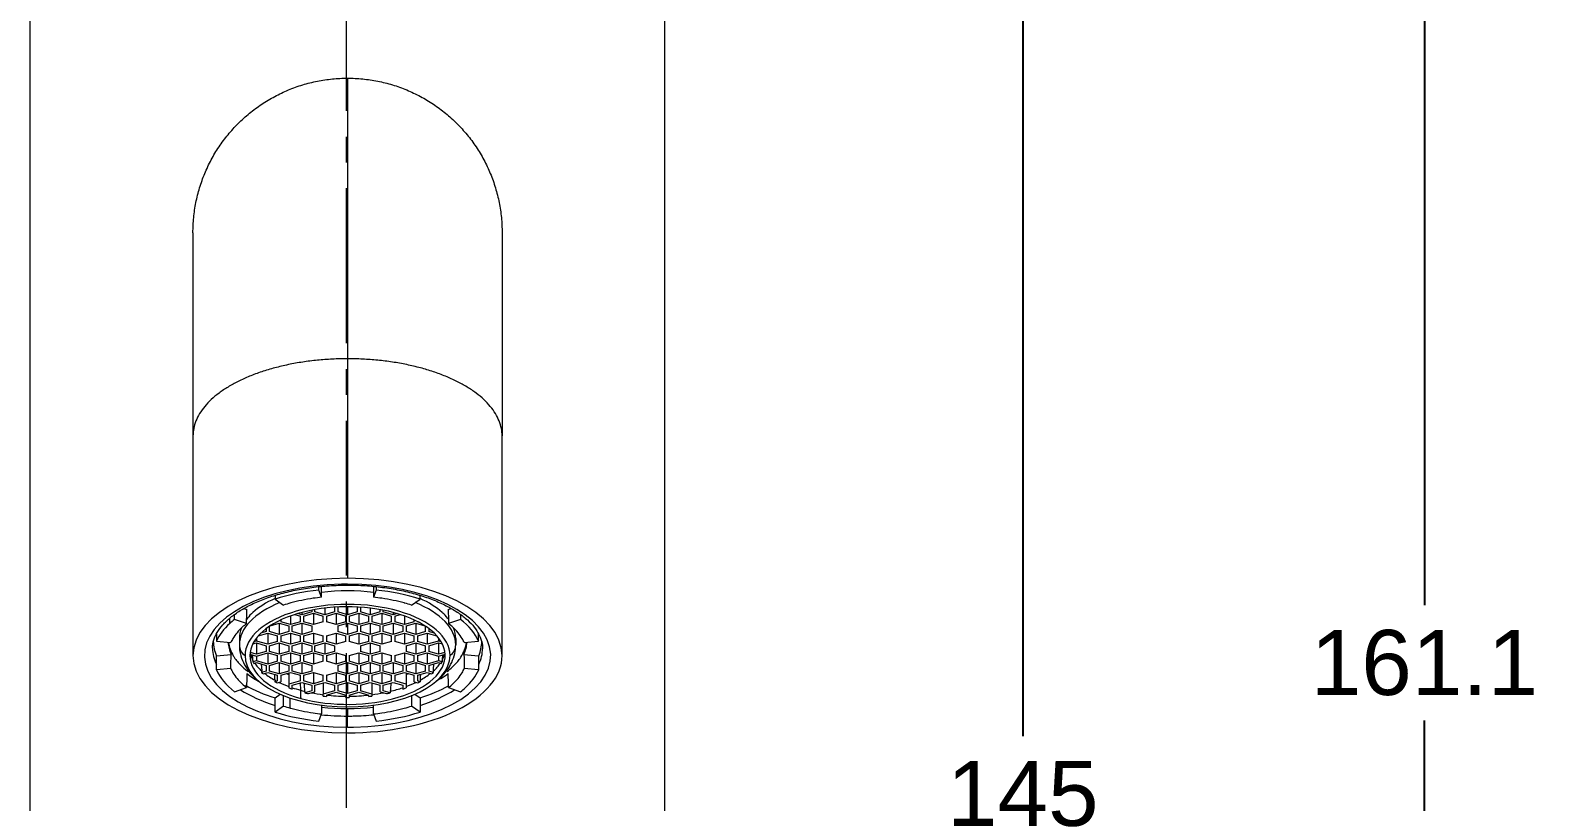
# Model space of a CAD drawing. Header units: millimetres. Extents: x 12315 to 13087, y 1034 to 1580.
# Drawn here: x 12511.3 to 12604.4, y 1290.3 to 1337.8 of the extents above; entities that cross this region are included whole.
import ezdxf

# ---------------------------------------------------------------- set-up
doc = ezdxf.new("R2010")
doc.units = ezdxf.units.MM
doc.linetypes.add('CENTER2', pattern=[28.575, 19.05, -3.175, 3.175, -3.175])
doc.linetypes.add('CENTERX2', pattern=[101.6, 63.5, -12.7, 12.7, -12.7])
doc.layers.add('CENTER', color=1, linetype='CENTERX2', lineweight=15)
doc.layers.add('DIM_', color=5, linetype='Continuous', lineweight=9)
doc.styles.get("Standard").update_dxf_attribs({"font": 'arial.ttf'})
doc.dimstyles.new('사본(2) STANDARD', dxfattribs={"dimscale": 0, "dimtxt": 4, "dimasz": 4, "dimexe": 1.25, "dimexo": 0.625, "dimgap": 1.5, "dimtad": 3, "dimtih": 1, "dimtoh": 1, "dimdec": 1, "dimzin": 9, "dimdsep": 46, "dimtxsty": 'Standard', "dimcen": 2.5, "dimclrd": 5, "dimclre": 5, "dimclrt": 5, "dimadec": 0, "dimazin": 0, "dimtfac": 1, "dimtdec": 1, "dimtmove": 0, "dimatfit": 3, "dimfxl": 1.25, "dimtfill": 1, "dimtolj": 1, "dimtzin": 0, "dimarcsym": 0})

# ---------------------------------------------------------------- blocks, each defined once
blk = doc.blocks.new('*D0')
at = {"layer": 'Defpoints', "color": 0, "transparency": 16777216}
for p in [(12550.003, 1379.418), (12596.998, 1379.418), (12554.303, 1218.32)]:
    blk.add_point(p, dxfattribs=at)
at = {"layer": 'DIM_', "color": 5, "lineweight": -2, "transparency": 16777216}
for p, q in [((12550.628, 1379.418), (12598.248, 1379.418)), ((12596.998, 1375.418), (12596.998, 1302.412)), ((12596.998, 1222.32), (12596.998, 1295.327)), ((12554.928, 1218.32), (12598.248, 1218.32))]:
    blk.add_line(p, q, dxfattribs=at)
at = {"layer": 'DIM_', "color": 5, "transparency": 16777216}
for points in [[(12596.332, 1375.418), (12597.665, 1375.418), (12596.998, 1379.418)], [(12596.332, 1222.32), (12597.665, 1222.32), (12596.998, 1218.32)]]:
    blk.add_solid(points, dxfattribs=at)
at = {"layer": 'DIM_', "color": 5, "transparency": 16777216, "insert": (12596.998, 1298.869), "char_height": 4, "attachment_point": 5, "bg_fill": 3, "box_fill_scale": 1.1, "bg_fill_color": 256, "bg_fill_true_color": 13158600, "bg_fill_transparency": 0}
blk.add_mtext('\\A1;161.1', dxfattribs=at)
blk = doc.blocks.new('*D6')
at = {"layer": 'Defpoints', "color": 0, "transparency": 16777216}
for p in [(12550.303, 1363.32), (12572.307, 1363.32), (12554.303, 1218.32)]:
    blk.add_point(p, dxfattribs=at)
at = {"layer": 'DIM_', "color": 5, "lineweight": -2, "transparency": 16777216}
for p, q in [((12550.928, 1363.32), (12573.557, 1363.32)), ((12572.307, 1359.32), (12572.307, 1294.363)), ((12572.307, 1222.32), (12572.307, 1287.278)), ((12554.928, 1218.32), (12573.557, 1218.32))]:
    blk.add_line(p, q, dxfattribs=at)
at = {"layer": 'DIM_', "color": 5, "transparency": 16777216}
for points in [[(12571.641, 1359.32), (12572.974, 1359.32), (12572.307, 1363.32)], [(12571.641, 1222.32), (12572.974, 1222.32), (12572.307, 1218.32)]]:
    blk.add_solid(points, dxfattribs=at)
at = {"layer": 'DIM_', "color": 5, "transparency": 16777216, "insert": (12572.307, 1290.82), "char_height": 4, "attachment_point": 5, "bg_fill": 3, "box_fill_scale": 1.1, "bg_fill_color": 256, "bg_fill_true_color": 13158600, "bg_fill_transparency": 0}
blk.add_mtext('\\A1;145', dxfattribs=at)

msp = doc.modelspace()

# ---------------------------------------------------------------- linework, layer by layer
at = {"linetype": 'Continuous', "lineweight": 18}
for p, q in [((12511.303, 1224.32), (12511.303, 1363.32)), ((12550.303, 1224.32), (12550.303, 1363.32)), ((12521.303, 1325.32), (12521.303, 1312.821)), ((12540.303, 1325.32), (12540.303, 1312.822)), ((12521.303, 1312.82), (12521.303, 1299.32)), ((12540.303, 1299.32), (12540.303, 1312.82)), ((12529.044, 1303.35), (12529.044, 1303.553)), ((12529.201, 1302.907), (12529.044, 1303.35)), ((12532.562, 1303.35), (12532.405, 1302.907)), ((12532.562, 1303.555), (12532.562, 1303.35)), ((12526.347, 1303.017), (12526.347, 1302.792)), ((12526.347, 1302.792), (12526.864, 1302.423)), ((12530.003, 1302.294), (12530.003, 1302.005)), ((12530.203, 1302.305), (12530.203, 1302.005)), ((12530.803, 1302.32), (12530.803, 1301.832)), ((12531.403, 1302.305), (12531.403, 1302.005)), ((12531.603, 1302.294), (12531.603, 1302.005)), ((12534.742, 1302.423), (12535.259, 1302.792)), ((12535.259, 1302.792), (12535.259, 1303.023)), ((12523.86, 1301.548), (12523.86, 1301.838)), ((12524.598, 1301.29), (12523.86, 1301.548)), ((12524.439, 1302.212), (12524.612, 1302.151)), ((12526.503, 1301.399), (12526.444, 1301.382)), ((12526.503, 1301.399), (12526.503, 1301.413)), ((12526.703, 1301.511), (12526.703, 1301.399)), ((12527.303, 1301.226), (12526.703, 1301.399)), ((12527.303, 1301.757), (12527.303, 1301.226)), ((12527.903, 1301.399), (12527.303, 1301.226)), ((12527.56, 1301.844), (12527.903, 1301.745)), ((12528.003, 1301.832), (12527.753, 1301.904)), ((12527.903, 1301.399), (12527.903, 1301.745)), ((12528.603, 1302.005), (12528.003, 1301.832)), ((12528.003, 1301.974), (12528.003, 1301.832)), ((12528.103, 1301.745), (12528.703, 1301.918)), ((12528.103, 1301.745), (12528.103, 1301.399)), ((12528.703, 1301.226), (12528.103, 1301.399)), ((12528.603, 1302.111), (12528.603, 1302.005)), ((12528.703, 1301.918), (12529.303, 1301.745)), ((12528.703, 1301.918), (12528.703, 1301.226)), ((12529.303, 1301.399), (12528.703, 1301.226)), ((12528.803, 1302.005), (12528.803, 1302.149)), ((12529.403, 1301.832), (12528.803, 1302.005)), ((12529.303, 1301.399), (12529.303, 1301.745)), ((12529.403, 1302.237), (12529.403, 1301.832)), ((12530.003, 1302.005), (12529.403, 1301.832)), ((12529.503, 1301.745), (12530.103, 1301.918)), ((12529.503, 1301.745), (12529.503, 1301.399)), ((12530.103, 1301.226), (12529.503, 1301.399)), ((12530.103, 1301.918), (12530.703, 1301.745)), ((12530.103, 1301.918), (12530.103, 1301.226)), ((12530.703, 1301.399), (12530.103, 1301.226)), ((12530.803, 1301.832), (12530.203, 1302.005)), ((12530.703, 1301.399), (12530.703, 1301.745)), ((12531.403, 1302.005), (12530.803, 1301.832)), ((12530.903, 1301.745), (12531.503, 1301.918)), ((12530.903, 1301.745), (12530.903, 1301.399)), ((12531.503, 1301.226), (12530.903, 1301.399)), ((12531.503, 1301.918), (12532.103, 1301.745)), ((12531.503, 1301.918), (12531.503, 1301.226)), ((12532.103, 1301.399), (12531.503, 1301.226)), ((12532.203, 1301.832), (12531.603, 1302.005)), ((12532.103, 1301.399), (12532.103, 1301.745)), ((12532.203, 1302.237), (12532.203, 1301.832)), ((12532.803, 1302.005), (12532.203, 1301.832)), ((12532.303, 1301.745), (12532.903, 1301.918)), ((12532.303, 1301.745), (12532.303, 1301.399)), ((12532.903, 1301.226), (12532.303, 1301.399)), ((12532.803, 1302.005), (12532.803, 1302.149)), ((12532.903, 1301.918), (12533.503, 1301.745)), ((12532.903, 1301.918), (12532.903, 1301.226)), ((12533.503, 1301.399), (12532.903, 1301.226)), ((12533.003, 1302.005), (12533.003, 1302.111)), ((12533.603, 1301.832), (12533.003, 1302.005)), ((12533.503, 1301.399), (12533.503, 1301.745)), ((12533.603, 1301.974), (12533.603, 1301.832)), ((12533.853, 1301.904), (12533.603, 1301.832)), ((12533.703, 1301.745), (12534.046, 1301.844)), ((12533.703, 1301.745), (12533.703, 1301.399)), ((12534.303, 1301.226), (12533.703, 1301.399)), ((12534.303, 1301.757), (12534.303, 1301.226)), ((12534.903, 1301.399), (12534.303, 1301.226)), ((12534.903, 1301.399), (12534.903, 1301.511)), ((12535.103, 1301.413), (12535.103, 1301.399)), ((12535.162, 1301.382), (12535.103, 1301.399)), ((12536.994, 1302.151), (12537.167, 1302.212)), ((12537.746, 1301.548), (12537.008, 1301.29)), ((12537.746, 1301.842), (12537.746, 1301.548)), ((12522.743, 1300.634), (12522.743, 1300.2)), ((12525.319, 1300.537), (12525.903, 1300.706)), ((12525.803, 1300.793), (12525.472, 1300.697)), ((12525.803, 1300.979), (12525.803, 1300.793)), ((12525.903, 1300.706), (12525.903, 1300.013)), ((12525.903, 1300.706), (12526.503, 1300.533)), ((12526.003, 1300.793), (12526.003, 1301.12)), ((12526.603, 1300.619), (12526.003, 1300.793)), ((12526.054, 1301.154), (12526.603, 1301.312)), ((12526.503, 1300.186), (12526.503, 1300.533)), ((12526.603, 1301.312), (12526.603, 1300.619)), ((12526.603, 1301.312), (12527.203, 1301.139)), ((12527.203, 1300.793), (12526.603, 1300.619)), ((12526.703, 1300.533), (12527.303, 1300.706)), ((12526.703, 1300.533), (12526.703, 1300.186)), ((12527.203, 1301.139), (12527.203, 1300.793)), ((12527.303, 1300.706), (12527.303, 1300.013)), ((12527.303, 1300.706), (12527.903, 1300.533)), ((12527.403, 1301.139), (12528.003, 1301.312)), ((12527.403, 1300.793), (12527.403, 1301.139)), ((12528.003, 1300.619), (12527.403, 1300.793)), ((12527.903, 1300.186), (12527.903, 1300.533)), ((12528.003, 1301.312), (12528.603, 1301.139)), ((12528.003, 1301.312), (12528.003, 1300.619)), ((12528.603, 1300.793), (12528.003, 1300.619)), ((12528.103, 1300.533), (12528.703, 1300.706)), ((12528.103, 1300.533), (12528.103, 1300.186)), ((12528.603, 1301.139), (12528.603, 1300.793)), ((12528.703, 1300.706), (12528.703, 1300.013)), ((12528.703, 1300.706), (12529.303, 1300.533)), ((12529.303, 1300.186), (12529.303, 1300.533)), ((12529.503, 1300.533), (12530.103, 1300.706)), ((12529.503, 1300.533), (12529.503, 1300.186)), ((12530.103, 1300.706), (12530.103, 1300.013)), ((12530.103, 1300.706), (12530.703, 1300.533)), ((12530.203, 1301.139), (12530.803, 1301.312)), ((12530.203, 1301.139), (12530.203, 1300.793)), ((12530.803, 1300.619), (12530.203, 1300.793)), ((12530.703, 1300.186), (12530.703, 1300.533)), ((12530.803, 1301.312), (12530.803, 1300.619)), ((12530.803, 1301.312), (12531.403, 1301.139)), ((12531.403, 1300.793), (12530.803, 1300.619)), ((12530.903, 1300.533), (12531.503, 1300.706)), ((12530.903, 1300.533), (12530.903, 1300.186)), ((12531.403, 1301.139), (12531.403, 1300.793)), ((12531.503, 1300.706), (12531.503, 1300.013)), ((12531.503, 1300.706), (12532.103, 1300.533)), ((12531.603, 1301.139), (12532.203, 1301.312)), ((12531.603, 1301.139), (12531.603, 1300.793)), ((12532.203, 1300.619), (12531.603, 1300.793)), ((12532.103, 1300.186), (12532.103, 1300.533)), ((12532.203, 1301.312), (12532.203, 1300.619)), ((12532.203, 1301.312), (12532.803, 1301.139)), ((12532.803, 1300.793), (12532.203, 1300.619)), ((12532.303, 1300.533), (12532.903, 1300.706)), ((12532.303, 1300.533), (12532.303, 1300.186)), ((12532.803, 1300.793), (12532.803, 1301.139)), ((12532.903, 1300.706), (12532.903, 1300.013)), ((12532.903, 1300.706), (12533.503, 1300.533)), ((12533.003, 1301.139), (12533.603, 1301.312)), ((12533.003, 1300.793), (12533.003, 1301.139)), ((12533.603, 1300.619), (12533.003, 1300.793)), ((12533.503, 1300.186), (12533.503, 1300.533)), ((12533.603, 1301.312), (12533.603, 1300.619)), ((12533.603, 1301.312), (12534.203, 1301.139)), ((12534.203, 1300.793), (12533.603, 1300.619)), ((12533.703, 1300.533), (12534.303, 1300.706)), ((12533.703, 1300.533), (12533.703, 1300.186)), ((12534.203, 1301.139), (12534.203, 1300.793)), ((12534.303, 1300.706), (12534.303, 1300.013)), ((12534.303, 1300.706), (12534.903, 1300.533)), ((12534.403, 1301.139), (12535.003, 1301.312)), ((12534.403, 1301.139), (12534.403, 1300.793)), ((12535.003, 1300.619), (12534.403, 1300.793)), ((12534.903, 1300.186), (12534.903, 1300.533)), ((12535.003, 1301.312), (12535.552, 1301.154)), ((12535.003, 1301.312), (12535.003, 1300.619)), ((12535.603, 1300.793), (12535.003, 1300.619)), ((12535.103, 1300.533), (12535.703, 1300.706)), ((12535.103, 1300.533), (12535.103, 1300.186)), ((12535.603, 1300.793), (12535.603, 1301.12)), ((12535.703, 1300.706), (12535.703, 1300.013)), ((12535.703, 1300.706), (12536.287, 1300.537)), ((12535.803, 1300.979), (12535.803, 1300.793)), ((12536.134, 1300.697), (12535.803, 1300.793)), ((12538.863, 1300.2), (12538.863, 1300.647)), ((12522.743, 1300.2), (12523.63, 1300.121)), ((12524.153, 1300.36), (12524.153, 1299.978)), ((12525.203, 1299.407), (12524.816, 1299.519)), ((12524.975, 1300.034), (12525.203, 1300.1)), ((12525.203, 1300.215), (12525.049, 1300.171)), ((12525.203, 1300.397), (12525.203, 1300.215)), ((12525.903, 1300.013), (12525.203, 1300.215)), ((12525.203, 1300.1), (12525.803, 1299.927)), ((12525.203, 1300.1), (12525.203, 1299.407)), ((12525.803, 1299.58), (12525.203, 1299.407)), ((12525.203, 1299.291), (12525.903, 1299.493)), ((12525.803, 1299.927), (12525.803, 1299.58)), ((12526.503, 1300.186), (12525.903, 1300.013)), ((12525.903, 1299.493), (12526.503, 1299.32)), ((12525.903, 1299.493), (12525.903, 1298.801)), ((12526.003, 1299.927), (12526.603, 1300.1)), ((12526.003, 1299.58), (12526.003, 1299.927)), ((12526.603, 1299.407), (12526.003, 1299.58)), ((12526.603, 1300.1), (12526.603, 1299.407)), ((12526.603, 1300.1), (12527.203, 1299.927)), ((12527.203, 1299.58), (12526.603, 1299.407)), ((12527.303, 1300.013), (12526.703, 1300.186)), ((12526.703, 1299.32), (12527.303, 1299.493)), ((12527.203, 1299.927), (12527.203, 1299.58)), ((12527.903, 1300.186), (12527.303, 1300.013)), ((12527.303, 1299.493), (12527.303, 1298.801)), ((12527.303, 1299.493), (12527.903, 1299.32)), ((12527.403, 1299.927), (12528.003, 1300.1)), ((12527.403, 1299.58), (12527.403, 1299.927)), ((12528.003, 1299.407), (12527.403, 1299.58)), ((12528.003, 1300.1), (12528.003, 1299.407)), ((12528.003, 1300.1), (12528.603, 1299.927)), ((12528.603, 1299.58), (12528.003, 1299.407)), ((12528.703, 1300.013), (12528.103, 1300.186)), ((12528.103, 1299.32), (12528.703, 1299.493)), ((12528.603, 1299.927), (12528.603, 1299.58)), ((12529.303, 1300.186), (12528.703, 1300.013)), ((12528.703, 1299.493), (12529.303, 1299.32)), ((12528.703, 1299.493), (12528.703, 1298.801)), ((12528.803, 1299.927), (12529.403, 1300.1)), ((12528.803, 1299.58), (12528.803, 1299.927)), ((12529.403, 1299.407), (12528.803, 1299.58)), ((12529.403, 1300.1), (12529.403, 1299.407)), ((12529.403, 1300.1), (12530.003, 1299.927)), ((12530.003, 1299.58), (12529.403, 1299.407)), ((12530.103, 1300.013), (12529.503, 1300.186)), ((12529.503, 1299.32), (12530.103, 1299.493)), ((12530.003, 1299.927), (12530.003, 1299.58)), ((12530.703, 1300.186), (12530.103, 1300.013)), ((12530.103, 1299.493), (12530.703, 1299.32)), ((12530.103, 1299.493), (12530.103, 1298.801)), ((12531.503, 1300.013), (12530.903, 1300.186)), ((12530.903, 1299.32), (12531.503, 1299.493)), ((12532.103, 1300.186), (12531.503, 1300.013)), ((12531.503, 1299.493), (12531.503, 1298.801)), ((12531.503, 1299.493), (12532.103, 1299.32)), ((12531.603, 1299.927), (12532.203, 1300.1)), ((12531.603, 1299.927), (12531.603, 1299.58)), ((12532.203, 1299.407), (12531.603, 1299.58)), ((12532.203, 1300.1), (12532.203, 1299.407)), ((12532.203, 1300.1), (12532.803, 1299.927)), ((12532.803, 1299.58), (12532.203, 1299.407)), ((12532.903, 1300.013), (12532.303, 1300.186)), ((12532.303, 1299.32), (12532.903, 1299.493)), ((12532.803, 1299.58), (12532.803, 1299.927)), ((12533.503, 1300.186), (12532.903, 1300.013)), ((12532.903, 1299.493), (12532.903, 1298.801)), ((12532.903, 1299.493), (12533.503, 1299.32)), ((12534.303, 1300.013), (12533.703, 1300.186)), ((12533.703, 1299.32), (12534.303, 1299.493)), ((12534.903, 1300.186), (12534.303, 1300.013)), ((12534.303, 1299.493), (12534.903, 1299.32)), ((12534.303, 1299.493), (12534.303, 1298.801)), ((12534.403, 1299.927), (12535.003, 1300.1)), ((12534.403, 1299.927), (12534.403, 1299.58)), ((12535.003, 1299.407), (12534.403, 1299.58)), ((12535.003, 1300.1), (12535.003, 1299.407)), ((12535.003, 1300.1), (12535.603, 1299.927)), ((12535.603, 1299.58), (12535.003, 1299.407)), ((12535.703, 1300.013), (12535.103, 1300.186)), ((12535.103, 1299.32), (12535.703, 1299.493)), ((12535.603, 1299.58), (12535.603, 1299.927)), ((12536.403, 1300.215), (12535.703, 1300.013)), ((12535.703, 1299.493), (12536.403, 1299.291)), ((12535.703, 1299.493), (12535.703, 1298.801)), ((12535.803, 1299.927), (12536.403, 1300.1)), ((12535.803, 1299.927), (12535.803, 1299.58)), ((12536.403, 1299.407), (12535.803, 1299.58)), ((12536.403, 1300.397), (12536.403, 1300.215)), ((12536.557, 1300.171), (12536.403, 1300.215)), ((12536.403, 1300.1), (12536.403, 1299.407)), ((12536.403, 1300.1), (12536.631, 1300.034)), ((12536.79, 1299.519), (12536.403, 1299.407)), ((12537.453, 1300.36), (12537.453, 1299.978)), ((12537.976, 1300.121), (12538.863, 1300.2)), ((12522.743, 1299.307), (12523.647, 1299.387)), ((12522.743, 1298.441), (12522.743, 1299.307)), ((12524.806, 1299.406), (12525.203, 1299.291)), ((12525.203, 1299.003), (12524.985, 1298.94)), ((12525.044, 1298.841), (12525.203, 1298.887)), ((12525.203, 1299.291), (12525.203, 1299.003)), ((12525.903, 1298.801), (12525.203, 1299.003)), ((12525.203, 1298.887), (12525.803, 1298.714)), ((12525.495, 1298.803), (12525.526, 1298.374)), ((12525.803, 1298.714), (12525.803, 1298.368)), ((12526.503, 1298.974), (12525.903, 1298.801)), ((12526.003, 1298.714), (12526.603, 1298.887)), ((12526.003, 1298.368), (12526.003, 1298.714)), ((12526.503, 1298.974), (12526.503, 1299.32)), ((12526.603, 1298.887), (12527.203, 1298.714)), ((12526.603, 1298.887), (12526.603, 1298.194)), ((12526.703, 1299.32), (12526.703, 1298.974)), ((12527.303, 1298.801), (12526.703, 1298.974)), ((12527.203, 1298.714), (12527.203, 1298.368)), ((12527.903, 1298.974), (12527.303, 1298.801)), ((12527.403, 1298.714), (12528.003, 1298.887)), ((12527.403, 1298.368), (12527.403, 1298.714)), ((12527.903, 1298.974), (12527.903, 1299.32)), ((12528.003, 1298.887), (12528.603, 1298.714)), ((12528.003, 1298.887), (12528.003, 1298.194)), ((12528.103, 1299.32), (12528.103, 1298.974)), ((12528.703, 1298.801), (12528.103, 1298.974)), ((12528.603, 1298.714), (12528.603, 1298.368)), ((12529.303, 1298.974), (12528.703, 1298.801)), ((12529.303, 1298.974), (12529.303, 1299.32)), ((12529.503, 1299.32), (12529.503, 1298.974)), ((12530.103, 1298.801), (12529.503, 1298.974)), ((12530.703, 1298.974), (12530.103, 1298.801)), ((12530.203, 1298.714), (12530.803, 1298.887)), ((12530.203, 1298.714), (12530.203, 1298.368)), ((12530.703, 1298.974), (12530.703, 1299.32)), ((12530.803, 1298.887), (12531.403, 1298.714)), ((12530.803, 1298.887), (12530.803, 1298.194)), ((12530.903, 1299.32), (12530.903, 1298.974)), ((12531.503, 1298.801), (12530.903, 1298.974)), ((12531.403, 1298.714), (12531.403, 1298.368)), ((12532.103, 1298.974), (12531.503, 1298.801)), ((12531.603, 1298.714), (12532.203, 1298.887)), ((12531.603, 1298.714), (12531.603, 1298.368)), ((12532.103, 1298.974), (12532.103, 1299.32)), ((12532.203, 1298.887), (12532.803, 1298.714)), ((12532.203, 1298.887), (12532.203, 1298.194)), ((12532.303, 1299.32), (12532.303, 1298.974)), ((12532.903, 1298.801), (12532.303, 1298.974)), ((12532.803, 1298.368), (12532.803, 1298.714)), ((12533.503, 1298.974), (12532.903, 1298.801)), ((12533.003, 1298.714), (12533.603, 1298.887)), ((12533.003, 1298.368), (12533.003, 1298.714)), ((12533.503, 1298.974), (12533.503, 1299.32)), ((12533.603, 1298.887), (12534.203, 1298.714)), ((12533.603, 1298.887), (12533.603, 1298.194)), ((12533.703, 1299.32), (12533.703, 1298.974)), ((12534.303, 1298.801), (12533.703, 1298.974)), ((12534.203, 1298.714), (12534.203, 1298.368)), ((12534.903, 1298.974), (12534.303, 1298.801)), ((12534.403, 1298.714), (12535.003, 1298.887)), ((12534.403, 1298.714), (12534.403, 1298.368)), ((12534.903, 1298.974), (12534.903, 1299.32)), ((12535.003, 1298.887), (12535.603, 1298.714)), ((12535.003, 1298.887), (12535.003, 1298.194)), ((12535.103, 1299.32), (12535.103, 1298.974)), ((12535.703, 1298.801), (12535.103, 1298.974)), ((12535.603, 1298.368), (12535.603, 1298.714)), ((12536.403, 1299.003), (12535.703, 1298.801)), ((12535.803, 1298.714), (12536.403, 1298.887)), ((12535.803, 1298.714), (12535.803, 1298.368)), ((12536.403, 1299.291), (12536.801, 1299.406)), ((12536.403, 1299.291), (12536.403, 1299.003)), ((12536.621, 1298.94), (12536.403, 1299.003)), ((12536.403, 1298.887), (12536.562, 1298.841)), ((12537.959, 1299.387), (12538.863, 1299.307)), ((12538.863, 1299.307), (12538.863, 1298.441)), ((12523.63, 1298.519), (12522.743, 1298.441)), ((12525.803, 1298.368), (12525.522, 1298.287)), ((12525.622, 1298.2), (12525.903, 1298.281)), ((12525.903, 1298.281), (12526.503, 1298.108)), ((12526.603, 1298.194), (12526.003, 1298.368)), ((12526.503, 1297.761), (12526.344, 1297.716)), ((12526.485, 1297.641), (12526.703, 1297.704)), ((12526.503, 1297.761), (12526.503, 1298.108)), ((12527.203, 1298.368), (12526.603, 1298.194)), ((12526.703, 1298.108), (12527.303, 1298.281)), ((12526.703, 1298.108), (12526.703, 1297.704)), ((12527.203, 1298.252), (12527.203, 1297.559)), ((12527.903, 1297.761), (12527.203, 1297.559)), ((12527.303, 1298.281), (12527.903, 1298.108)), ((12528.003, 1298.194), (12527.403, 1298.368)), ((12527.403, 1297.502), (12528.003, 1297.675)), ((12527.903, 1297.761), (12527.903, 1298.108)), ((12528.603, 1298.368), (12528.003, 1298.194)), ((12528.003, 1297.675), (12528.603, 1297.502)), ((12528.103, 1298.108), (12528.703, 1298.281)), ((12528.103, 1298.108), (12528.103, 1297.761)), ((12528.703, 1297.588), (12528.103, 1297.761)), ((12528.703, 1298.281), (12529.303, 1298.108)), ((12528.703, 1298.281), (12528.703, 1297.588)), ((12529.303, 1297.761), (12528.703, 1297.588)), ((12528.803, 1297.502), (12529.403, 1297.675)), ((12529.303, 1297.761), (12529.303, 1298.108)), ((12529.303, 1297.646), (12529.303, 1296.953)), ((12529.403, 1297.675), (12530.003, 1297.502)), ((12529.503, 1298.108), (12530.103, 1298.281)), ((12529.503, 1298.108), (12529.503, 1297.761)), ((12530.103, 1297.588), (12529.503, 1297.761)), ((12530.103, 1298.281), (12530.703, 1298.108)), ((12530.103, 1298.281), (12530.103, 1297.588)), ((12530.703, 1297.761), (12530.103, 1297.588)), ((12530.803, 1298.194), (12530.203, 1298.368)), ((12530.203, 1297.502), (12530.803, 1297.675)), ((12530.703, 1297.761), (12530.703, 1298.108)), ((12531.403, 1298.368), (12530.803, 1298.194)), ((12530.803, 1297.675), (12530.803, 1296.982)), ((12530.803, 1297.675), (12531.403, 1297.502)), ((12530.903, 1298.108), (12531.503, 1298.281)), ((12530.903, 1298.108), (12530.903, 1297.761)), ((12531.503, 1297.588), (12530.903, 1297.761)), ((12531.503, 1298.281), (12531.503, 1297.588)), ((12531.503, 1298.281), (12532.103, 1298.108)), ((12532.103, 1297.761), (12531.503, 1297.588)), ((12532.203, 1298.194), (12531.603, 1298.368)), ((12531.603, 1297.502), (12532.203, 1297.675)), ((12532.103, 1297.761), (12532.103, 1298.108)), ((12532.803, 1298.368), (12532.203, 1298.194)), ((12532.203, 1297.675), (12532.803, 1297.502)), ((12532.303, 1298.108), (12532.903, 1298.281)), ((12532.303, 1298.108), (12532.303, 1297.761)), ((12532.903, 1297.588), (12532.303, 1297.761)), ((12532.303, 1297.646), (12532.303, 1296.953)), ((12532.903, 1298.281), (12532.903, 1297.588)), ((12532.903, 1298.281), (12533.503, 1298.108)), ((12533.503, 1297.761), (12532.903, 1297.588)), ((12533.603, 1298.194), (12533.003, 1298.368)), ((12533.003, 1297.502), (12533.603, 1297.675)), ((12533.503, 1297.761), (12533.503, 1298.108)), ((12534.203, 1298.368), (12533.603, 1298.194)), ((12533.603, 1297.675), (12534.203, 1297.502)), ((12533.703, 1298.108), (12534.303, 1298.281)), ((12533.703, 1298.108), (12533.703, 1297.761)), ((12534.403, 1297.559), (12533.703, 1297.761)), ((12534.303, 1298.281), (12534.903, 1298.108)), ((12535.003, 1298.194), (12534.403, 1298.368)), ((12534.403, 1298.252), (12534.403, 1297.559)), ((12534.903, 1297.704), (12534.903, 1298.108)), ((12534.903, 1297.704), (12535.121, 1297.641)), ((12535.603, 1298.368), (12535.003, 1298.194)), ((12535.103, 1298.108), (12535.703, 1298.281)), ((12535.103, 1298.108), (12535.103, 1297.761)), ((12535.262, 1297.716), (12535.103, 1297.761)), ((12535.703, 1298.281), (12535.984, 1298.2)), ((12536.084, 1298.287), (12535.803, 1298.368)), ((12538.863, 1298.441), (12537.976, 1298.519)), ((12523.86, 1297.092), (12524.598, 1297.351)), ((12526.347, 1296.715), (12526.668, 1296.944)), ((12526.347, 1295.849), (12526.347, 1296.715)), ((12527.203, 1297.559), (12527.203, 1297.328)), ((12527.403, 1297.257), (12527.403, 1297.502)), ((12528.603, 1297.155), (12528.179, 1297.033)), ((12528.402, 1296.982), (12528.803, 1297.097)), ((12528.603, 1297.502), (12528.603, 1297.155)), ((12528.803, 1297.097), (12528.803, 1297.502)), ((12530.003, 1297.155), (12529.303, 1296.953)), ((12529.303, 1296.827), (12529.303, 1296.953)), ((12529.503, 1296.895), (12530.103, 1297.069)), ((12529.503, 1296.895), (12529.503, 1296.804)), ((12530.003, 1297.502), (12530.003, 1297.155)), ((12530.103, 1297.069), (12530.703, 1296.895)), ((12530.203, 1297.502), (12530.203, 1297.155)), ((12530.803, 1296.982), (12530.203, 1297.155)), ((12530.703, 1296.733), (12530.703, 1296.895)), ((12531.403, 1297.155), (12530.803, 1296.982)), ((12530.903, 1296.895), (12531.503, 1297.069)), ((12530.903, 1296.895), (12530.903, 1296.733)), ((12531.403, 1297.502), (12531.403, 1297.155)), ((12531.503, 1297.069), (12532.103, 1296.895)), ((12531.603, 1297.502), (12531.603, 1297.155)), ((12532.303, 1296.953), (12531.603, 1297.155)), ((12532.103, 1296.804), (12532.103, 1296.895)), ((12532.303, 1296.953), (12532.303, 1296.827)), ((12532.803, 1297.097), (12532.803, 1297.502)), ((12532.803, 1297.097), (12533.204, 1296.982)), ((12533.003, 1297.155), (12533.003, 1297.502)), ((12533.427, 1297.033), (12533.003, 1297.155)), ((12534.203, 1297.502), (12534.203, 1297.257)), ((12534.403, 1297.559), (12534.403, 1297.328)), ((12534.938, 1296.944), (12535.259, 1296.715)), ((12535.259, 1296.715), (12535.259, 1295.849)), ((12537.008, 1297.351), (12537.746, 1297.092)), ((12526.864, 1296.218), (12526.347, 1295.849)), ((12535.259, 1295.849), (12534.742, 1296.218)), ((12529.044, 1295.29), (12529.201, 1295.734)), ((12532.405, 1295.734), (12532.562, 1295.29))]:
    msp.add_line(p, q, dxfattribs=at)
at = {"linetype": 'Continuous', "lineweight": 13}
for p, q in [((12530.803, 1334.82), (12530.803, 1317.57)), ((12530.803, 1317.57), (12530.803, 1304.07)), ((12530.803, 1303.72), (12530.803, 1303.653)), ((12523.563, 1301.298), (12523.563, 1301.615)), ((12527.891, 1297.642), (12527.909, 1297.191)), ((12527.279, 1296.095), (12527.285, 1296.707)), ((12530.803, 1296.061), (12530.803, 1295.603)), ((12530.803, 1294.92), (12530.803, 1295.603))]:
    msp.add_line(p, q, dxfattribs=at)
at = {"linetype": 'Continuous', "lineweight": 18}
for centre, major_axis, start_param, end_param in [((12530.803, 1299.32), (-9.5, 0), 4.712389, 6.283185), ((12530.803, 1299.32), (8.25, 0), 1.785619, 2.141372), ((12530.803, 1299.32), (-9.5, 0), 3.141593, 4.712389), ((12530.803, 1299.32), (8.25, 0), 1.000221, 1.355973), ((12530.803, 1299.32), (6.3, 0), 0, 3.141593), ((12530.803, 1299.32), (-6, 0), 4.212389, 6.283185), ((12530.803, 1300.36), (-6.65, 0), 5.446694, 5.777464), ((12530.803, 1299.32), (-7.35, 0), 5.207307, 5.278027), ((12530.803, 1299.32), (-7.35, 0), 5.002869, 5.207307), ((12530.803, 1299.32), (-7.35, 0), 4.932149, 5.002869), ((12530.803, 1299.32), (-7.35, 0), 4.421909, 4.492629), ((12530.803, 1299.32), (-7.35, 0), 4.217471, 4.421909), ((12530.803, 1299.32), (-7.35, 0), 4.212389, 4.217471), ((12530.803, 1299.32), (-7.35, 0), 4.14675, 4.212389), ((12530.803, 1300.36), (-6.65, 0), 3.647314, 3.978084), ((12530.803, 1299.32), (8.25, 0), 2.571017, 2.641593), ((12530.803, 1300.36), (-6.65, 0), 5.807685, 5.921337), ((12530.803, 1300.36), (-6.65, 0), 5.777464, 5.807685), ((12530.803, 1299.32), (-6, 0), 1.070796, 4.212389), ((12530.803, 1300.36), (-6.65, 0), 3.617093, 3.647314), ((12530.803, 1300.36), (-6.65, 0), 3.50344, 3.617093), ((12530.803, 1299.32), (8.25, 0), 0.214823, 0.570575), ((12530.803, 1299.32), (8.25, 0), 2.641593, 2.92677), ((12530.803, 1299.32), (-7.35, 0), 5.788267, 5.992705), ((12530.803, 1300.36), (-6.65, 0), 6.083627, 6.283185), ((12530.803, 1299.32), (-7.35, 0), 5.717547, 5.788267), ((12530.803, 1299.32), (-7.35, 0), 3.63651, 3.707231), ((12530.803, 1299.32), (-7.35, 0), 3.432073, 3.63651), ((12530.803, 1300.36), (-6.65, 0), 3.141593, 3.341151), ((12530.803, 1300.186), (8.25, 0), 3.141593, 3.356416), ((12530.803, 1300.186), (-7.333, 0), 0.01389, 0.219867), ((12530.803, 1300.36), (7.329, 0), 3.203194, 3.43178), ((12530.803, 1299.32), (-7.35, 0), 5.992705, 6.063426), ((12530.803, 1300.36), (7.329, 0), 5.965601, 6.221594), ((12530.803, 1299.32), (-7.35, 0), 3.361352, 3.432073), ((12530.803, 1300.186), (-7.333, 0), 2.921725, 3.127707), ((12530.803, 1300.186), (8.25, 0), 6.068362, 6.283185), ((12530.803, 1299.32), (-9.5, 0), 0, 1.570796), ((12530.803, 1300.36), (7.329, 0), 3.43178, 3.459177), ((12530.803, 1300.36), (7.329, 0), 3.459177, 3.609406), ((12530.803, 1300.36), (7.329, 0), 3.609406, 3.636804), ((12530.803, 1300.36), (7.329, 0), 3.636804, 3.729113), ((12530.803, 1299.32), (6.3, 0), 3.141593, 6.283185), ((12530.803, 1299.32), (-6, 0), 0, 1.070796), ((12530.803, 1299.84), (-6.037, 0), 0.146627, 0.272503), ((12530.803, 1299.753), (6.041, 0), 3.414261, 3.448297), ((12530.803, 1299.84), (-6.037, 0), 0.331938, 0.507034), ((12530.803, 1299.32), (-9.5, 0), 1.570796, 3.141593), ((12530.803, 1299.84), (-6.037, 0), 2.634559, 2.809655), ((12530.803, 1299.753), (6.041, 0), 5.976481, 6.010517), ((12530.803, 1299.84), (-6.037, 0), 2.869089, 2.994966), ((12530.803, 1300.36), (7.329, 0), 5.700719, 5.787974), ((12530.803, 1300.36), (7.329, 0), 5.787974, 5.815372), ((12530.803, 1300.36), (7.329, 0), 5.815372, 5.965601), ((12530.803, 1299.32), (8.25, 0), 3.356416, 3.712168), ((12530.803, 1299.32), (-7.35, 0), 0.21976, 0.29048), ((12530.803, 1299.32), (-7.35, 0), 0.29048, 0.494918), ((12530.803, 1300.186), (-7.333, 0), 0.565531, 0.729469), ((12530.803, 1299.753), (6.041, 0), 3.648636, 3.681747), ((12530.803, 1299.84), (-6.037, 0), 0.565026, 0.740635), ((12530.803, 1299.753), (6.041, 0), 3.882086, 3.916122), ((12530.803, 1299.84), (-6.037, 0), 0.800433, 0.931892), ((12530.803, 1300.619), (6.1, 0), 4.051799, 4.081127), ((12530.803, 1300.619), (6.1, 0), 5.343651, 5.378048), ((12530.803, 1299.84), (-6.037, 0), 2.209701, 2.34116), ((12530.803, 1299.753), (6.041, 0), 5.508656, 5.542692), ((12530.803, 1299.84), (-6.037, 0), 2.400958, 2.576567), ((12530.803, 1299.753), (6.041, 0), 5.743031, 5.776142), ((12530.803, 1300.186), (-7.333, 0), 2.465235, 2.576062), ((12530.803, 1299.32), (-7.35, 0), 2.646675, 2.851112), ((12530.803, 1299.32), (-7.35, 0), 2.851112, 2.921833), ((12530.803, 1299.32), (8.25, 0), 5.783185, 6.068362), ((12530.803, 1299.32), (-7.35, 0), 0.494918, 0.565639), ((12530.803, 1300.186), (8.25, 0), 3.850561, 4.141814), ((12530.803, 1299.753), (6.041, 0), 4.073962, 4.114589), ((12530.803, 1299.84), (-6.037, 0), 0.972558, 1.070796), ((12530.803, 1299.84), (-6.037, 0), 1.070796, 1.121837), ((12530.803, 1299.753), (6.041, 0), 4.262992, 4.303618), ((12530.803, 1299.84), (-6.037, 0), 1.193825, 1.319701), ((12530.803, 1299.753), (6.041, 0), 4.461459, 4.495494), ((12530.803, 1299.84), (-6.037, 0), 1.35376, 1.554231), ((12530.803, 1299.753), (6.041, 0), 4.695833, 4.728945), ((12530.803, 1299.84), (-6.037, 0), 1.587361, 1.787833), ((12530.803, 1299.753), (6.041, 0), 4.929284, 4.963319), ((12530.803, 1299.84), (-6.037, 0), 1.821892, 1.947768), ((12530.803, 1299.753), (6.041, 0), 5.12116, 5.161786), ((12530.803, 1299.84), (-6.037, 0), 2.019756, 2.169034), ((12530.803, 1299.753), (6.041, 0), 5.310189, 5.350816), ((12530.803, 1300.186), (8.25, 0), 5.282964, 5.563724), ((12530.803, 1299.32), (-7.35, 0), 2.575954, 2.646675), ((12530.803, 1299.32), (8.25, 0), 5.71261, 5.783185), ((12530.803, 1299.32), (8.25, 0), 4.141814, 4.497566), ((12530.803, 1299.32), (-7.35, 0), 1.005158, 1.070796), ((12530.803, 1299.32), (-7.35, 0), 1.070796, 1.075879), ((12530.803, 1299.32), (-7.35, 0), 1.075879, 1.280316), ((12530.803, 1299.32), (-7.35, 0), 1.280316, 1.351037), ((12530.803, 1300.186), (8.25, 0), 4.516819, 4.907871), ((12530.803, 1299.32), (-7.35, 0), 1.790556, 1.861277), ((12530.803, 1299.32), (8.25, 0), 4.927212, 5.282964), ((12530.803, 1299.32), (-7.35, 0), 1.861277, 2.065714), ((12530.803, 1299.32), (-7.35, 0), 2.065714, 2.136435)]:
    msp.add_ellipse(centre, major_axis=major_axis, ratio=0.5, start_param=start_param, end_param=end_param, dxfattribs=at)
at = {"linetype": 'Continuous', "lineweight": 13}
for centre, major_axis, ratio, start_param, end_param in [((12530.803, 1299.32), (8.8, 0), 0.5, 1.612877, 4.712389), ((12530.803, 1299.978), (6.65, 0), 0.5, 1.325507, 1.814712), ((12530.803, 1299.32), (8.8, 0), 0.5, 1.570796, 1.612877), ((12530.803, 1299.32), (8.8, 0), 0.5, 4.754469, 7.853982), ((12530.803, 1299.978), (6.65, 0), 0.5, 2.245257, 3.141593), ((12530.803, 1299.978), (6.65, 0), 0.5, 0, 0.896336), ((12530.803, 1299.753), (8.3, 0), 0.5, 3.141593, 3.382489), ((12525.153, 1299.978), (1, 0), 0.866025, 3.141593, 4.004805), ((12536.453, 1299.978), (-1, 0), 0.866025, 2.278381, 3.141593), ((12530.803, 1299.753), (8.3, 0), 0.5, 6.042299, 6.283185), ((12530.803, 1299.753), (8.3, 0), 0.5, 3.797916, 4.145675), ((12529.105, 1298.159), (0.659, 2.412), 0.415195, 2.093874, 2.152696), ((12529.105, 1298.159), (0.659, 2.412), 0.415195, 2.152696, 2.334914), ((12530.803, 1299.753), (8.3, 0), 0.5, 5.279107, 5.626857), ((12530.803, 1299.753), (8.3, 0), 0.5, 4.515917, 4.712389), ((12530.803, 1299.753), (8.3, 0), 0.5, 4.712389, 4.754508), ((12530.803, 1299.32), (8.8, 0), 0.5, 4.712389, 4.754469), ((12530.803, 1299.753), (8.3, 0), 0.5, 4.754508, 4.908857)]:
    msp.add_ellipse(centre, major_axis=major_axis, ratio=ratio, start_param=start_param, end_param=end_param, dxfattribs=at)
at = {"linetype": 'Continuous', "lineweight": 18}
for points, knots in [([(12521.303, 1325.32), (12521.303, 1325.631), (12521.318, 1325.942), (12521.379, 1326.561), (12521.425, 1326.869), (12521.546, 1327.479), (12521.622, 1327.78), (12521.802, 1328.375), (12521.907, 1328.669), (12522.145, 1329.243), (12522.278, 1329.524), (12522.571, 1330.073), (12522.891, 1330.607), (12523.448, 1331.357), (12524.075, 1332.049), (12524.767, 1332.676), (12525.517, 1333.232), (12526.051, 1333.552), (12526.599, 1333.845), (12526.88, 1333.978), (12527.455, 1334.216), (12527.748, 1334.321), (12528.343, 1334.501), (12528.645, 1334.577), (12529.255, 1334.698), (12529.563, 1334.744), (12530.181, 1334.805), (12530.492, 1334.82), (12530.803, 1334.82)], [0, 0, 0, 0, 0.0625, 0.0625, 0.125, 0.125, 0.1875, 0.1875, 0.25, 0.25, 0.3125, 0.3125, 0.375, 0.4375, 0.5, 0.5625, 0.625, 0.6875, 0.6875, 0.75, 0.75, 0.8125, 0.8125, 0.875, 0.875, 0.9375, 0.9375, 1, 1, 1, 1]), ([(12530.803, 1334.82), (12531.114, 1334.82), (12531.425, 1334.805), (12532.044, 1334.744), (12532.351, 1334.698), (12532.961, 1334.577), (12533.263, 1334.501), (12533.858, 1334.321), (12534.151, 1334.216), (12534.726, 1333.978), (12535.007, 1333.845), (12535.556, 1333.552), (12536.089, 1333.232), (12536.839, 1332.676), (12537.531, 1332.049), (12538.158, 1331.357), (12538.715, 1330.607), (12539.035, 1330.073), (12539.328, 1329.524), (12539.461, 1329.243), (12539.699, 1328.669), (12539.804, 1328.375), (12539.984, 1327.78), (12540.06, 1327.479), (12540.181, 1326.869), (12540.227, 1326.561), (12540.288, 1325.942), (12540.303, 1325.631), (12540.303, 1325.32)], [0, 0, 0, 0, 0.0625, 0.0625, 0.125, 0.125, 0.1875, 0.1875, 0.25, 0.25, 0.3125, 0.3125, 0.375, 0.4375, 0.5, 0.5625, 0.625, 0.6875, 0.6875, 0.75, 0.75, 0.8125, 0.8125, 0.875, 0.875, 0.9375, 0.9375, 1, 1, 1, 1]), ([(12522.508, 1299.766), (12522.507, 1299.779), (12522.487, 1299.956), (12522.569, 1300.276), (12522.771, 1300.747), (12523.112, 1301.209), (12523.588, 1301.664), (12524.185, 1302.088), (12524.893, 1302.476), (12525.702, 1302.821), (12526.601, 1303.113), (12527.573, 1303.349), (12528.602, 1303.521), (12529.686, 1303.629), (12530.423, 1303.653), (12530.803, 1303.653)], [0, 0, 0, 0, 0.007682, 0.097484, 0.177322, 0.262105, 0.344295, 0.425495, 0.506537, 0.587694, 0.669105, 0.750773, 0.832654, 0.91469, 1, 1, 1, 1]), ([(12530.803, 1303.651), (12530.94, 1303.652), (12531.439, 1303.649), (12532.298, 1303.599), (12533.357, 1303.47), (12534.372, 1303.275), (12535.323, 1303.019), (12536.195, 1302.707), (12536.971, 1302.346), (12537.639, 1301.946), (12538.188, 1301.516), (12538.611, 1301.068), (12538.906, 1300.612), (12539.072, 1300.17), (12539.102, 1299.88), (12539.098, 1299.741)], [0, 0, 0, 0, 0.03071, 0.112461, 0.194197, 0.275816, 0.357257, 0.438454, 0.519345, 0.599892, 0.680134, 0.760274, 0.840719, 0.922565, 1, 1, 1, 1]), ([(12524.153, 1299.978), (12524.153, 1299.844), (12524.18, 1299.518), (12524.328, 1299.01), (12524.62, 1298.483), (12524.979, 1298.047), (12525.267, 1297.805), (12525.395, 1297.71)], [0, 0, 0, 0, 0.153197, 0.375556, 0.60013, 0.834464, 1, 1, 1, 1]), ([(12536.246, 1297.741), (12536.317, 1297.791), (12536.568, 1297.983), (12536.899, 1298.367), (12537.221, 1298.883), (12537.411, 1299.427), (12537.452, 1299.794), (12537.453, 1299.978)], [0, 0, 0, 0, 0.09102, 0.335765, 0.56727, 0.788278, 1, 1, 1, 1]), ([(12524.989, 1299.027), (12524.983, 1299.112), (12524.974, 1299.223), (12524.966, 1299.334), (12524.964, 1299.36)], [0, 0, 0, 0, 0.764225, 1, 1, 1, 1]), ([(12536.642, 1299.36), (12536.64, 1299.334), (12536.632, 1299.223), (12536.624, 1299.112), (12536.617, 1299.027)], [0, 0, 0, 0, 0.235775, 1, 1, 1, 1]), ([(12526.347, 1297.803), (12526.341, 1297.888), (12526.333, 1298.007), (12526.324, 1298.126), (12526.321, 1298.16)], [0, 0, 0, 0, 0.712346, 1, 1, 1, 1]), ([(12535.285, 1298.16), (12535.282, 1298.126), (12535.274, 1298.007), (12535.265, 1297.888), (12535.259, 1297.803)], [0, 0, 0, 0, 0.287654, 1, 1, 1, 1])]:
    msp.add_open_spline(points, degree=3, knots=knots, dxfattribs=at)
at = {"linetype": 'Continuous', "lineweight": 13}
for points, knots in [([(12530.803, 1317.57), (12530.492, 1317.57), (12530.181, 1317.563), (12529.563, 1317.532), (12529.255, 1317.509), (12528.645, 1317.449), (12528.343, 1317.411), (12527.748, 1317.321), (12527.455, 1317.268), (12526.88, 1317.149), (12526.599, 1317.083), (12526.051, 1316.936), (12525.517, 1316.776), (12524.767, 1316.498), (12524.075, 1316.184), (12523.448, 1315.838), (12522.891, 1315.463), (12522.411, 1315.063), (12522.012, 1314.641), (12521.698, 1314.201), (12521.471, 1313.748), (12521.334, 1313.287), (12521.303, 1312.976), (12521.303, 1312.82)], [0, 0, 0, 0, 0.0625, 0.0625, 0.125, 0.125, 0.1875, 0.1875, 0.25, 0.25, 0.3125, 0.3125, 0.375, 0.4375, 0.5, 0.5625, 0.625, 0.6875, 0.75, 0.8125, 0.875, 0.9375, 1, 1, 1, 1]), ([(12540.303, 1312.82), (12540.303, 1312.976), (12540.273, 1313.287), (12540.135, 1313.748), (12539.909, 1314.201), (12539.594, 1314.641), (12539.195, 1315.063), (12538.715, 1315.463), (12538.158, 1315.838), (12537.531, 1316.184), (12536.839, 1316.498), (12536.089, 1316.776), (12535.556, 1316.936), (12535.007, 1317.083), (12534.726, 1317.149), (12534.151, 1317.268), (12533.858, 1317.321), (12533.263, 1317.411), (12532.961, 1317.449), (12532.351, 1317.509), (12532.044, 1317.532), (12531.425, 1317.563), (12531.114, 1317.57), (12530.803, 1317.57)], [0, 0, 0, 0, 0.0625, 0.125, 0.1875, 0.25, 0.3125, 0.375, 0.4375, 0.5, 0.5625, 0.625, 0.6875, 0.6875, 0.75, 0.75, 0.8125, 0.8125, 0.875, 0.875, 0.9375, 0.9375, 1, 1, 1, 1])]:
    msp.add_open_spline(points, degree=3, knots=knots, dxfattribs=at)
at = {"linetype": 'Continuous', "lineweight": 18}
for points in [[(12529.201, 1302.907), (12529.202, 1303.128), (12529.202, 1303.348), (12529.203, 1303.569)], [(12532.403, 1303.575), (12532.404, 1303.352), (12532.405, 1303.129), (12532.405, 1302.907)], [(12524.598, 1301.29), (12524.603, 1301.577), (12524.607, 1301.864), (12524.612, 1302.151)], [(12536.994, 1302.151), (12536.999, 1301.864), (12537.003, 1301.577), (12537.008, 1301.29)], [(12523.63, 1298.519), (12523.636, 1298.808), (12523.641, 1299.098), (12523.647, 1299.387)], [(12524.989, 1299.027), (12524.988, 1299.018), (12524.987, 1298.998), (12524.986, 1298.969), (12524.985, 1298.95), (12524.985, 1298.94)], [(12536.081, 1298.374), (12536.091, 1298.517), (12536.101, 1298.66), (12536.111, 1298.803)], [(12536.617, 1299.027), (12536.618, 1299.018), (12536.619, 1298.998), (12536.62, 1298.969), (12536.621, 1298.95), (12536.621, 1298.94)], [(12537.959, 1299.387), (12537.965, 1299.098), (12537.971, 1298.808), (12537.976, 1298.519)], [(12524.612, 1298.222), (12524.607, 1297.931), (12524.603, 1297.641), (12524.598, 1297.351)], [(12525.526, 1298.374), (12525.524, 1298.345), (12525.523, 1298.316), (12525.522, 1298.287)], [(12526.347, 1297.803), (12526.347, 1297.793), (12526.346, 1297.774), (12526.345, 1297.745), (12526.344, 1297.725), (12526.344, 1297.716)], [(12528.183, 1297.121), (12528.168, 1297.292), (12528.153, 1297.464), (12528.138, 1297.636)], [(12533.468, 1297.636), (12533.453, 1297.464), (12533.438, 1297.292), (12533.423, 1297.121)], [(12535.259, 1297.803), (12535.259, 1297.793), (12535.26, 1297.774), (12535.261, 1297.745), (12535.262, 1297.725), (12535.262, 1297.716)], [(12536.084, 1298.287), (12536.083, 1298.316), (12536.082, 1298.345), (12536.081, 1298.374)], [(12537.008, 1297.351), (12537.003, 1297.641), (12536.999, 1297.931), (12536.994, 1298.222)], [(12526.864, 1296.218), (12526.866, 1296.442), (12526.869, 1296.666), (12526.871, 1296.889)], [(12528.183, 1297.121), (12528.182, 1297.111), (12528.181, 1297.091), (12528.18, 1297.062), (12528.179, 1297.042), (12528.179, 1297.033)], [(12533.423, 1297.121), (12533.424, 1297.111), (12533.425, 1297.091), (12533.427, 1297.062), (12533.427, 1297.042), (12533.427, 1297.033)], [(12534.735, 1296.878), (12534.737, 1296.658), (12534.74, 1296.438), (12534.742, 1296.218)], [(12529.203, 1296.294), (12529.202, 1296.107), (12529.201, 1295.921), (12529.201, 1295.734)], [(12532.405, 1295.734), (12532.405, 1295.923), (12532.404, 1296.112), (12532.403, 1296.301)]]:
    msp.add_open_spline(points, degree=3, dxfattribs=at)
at = {"layer": 'CENTER', "color": 1, "linetype": 'CENTER2', "ltscale": 0.5}
msp.add_line((12530.71, 1385.199), (12530.71, 1147.288), dxfattribs=at)

# ---------------------------------------------------------------- next in the draw order: dimensions: what is measured, and where the dimension line sits
at = {"layer": 'DIM_'}
dim = msp.add_linear_dim(base=(12596.998, 1379.418), p1=(12554.303, 1218.32), p2=(12550.003, 1379.418), angle=90, dimstyle='사본(2) STANDARD', override={"dimscale": 1, "dimtad": 0}, dxfattribs=at)
dim.commit()
dim.dimension.update_dxf_attribs({"geometry": '*D0', "text_midpoint": (12596.998, 1298.869)})

# ---------------------------------------------------------------- next in the draw order: dimensions: what is measured, and where the dimension line sits
dim = msp.add_linear_dim(base=(12572.307, 1363.32), p1=(12554.303, 1218.32), p2=(12550.303, 1363.32), angle=90, dimstyle='사본(2) STANDARD', override={"dimscale": 1, "dimtad": 0}, dxfattribs=at)
dim.commit()
dim.dimension.update_dxf_attribs({"geometry": '*D6', "text_midpoint": (12572.307, 1290.82)})

doc.saveas('drawing.dxf')
